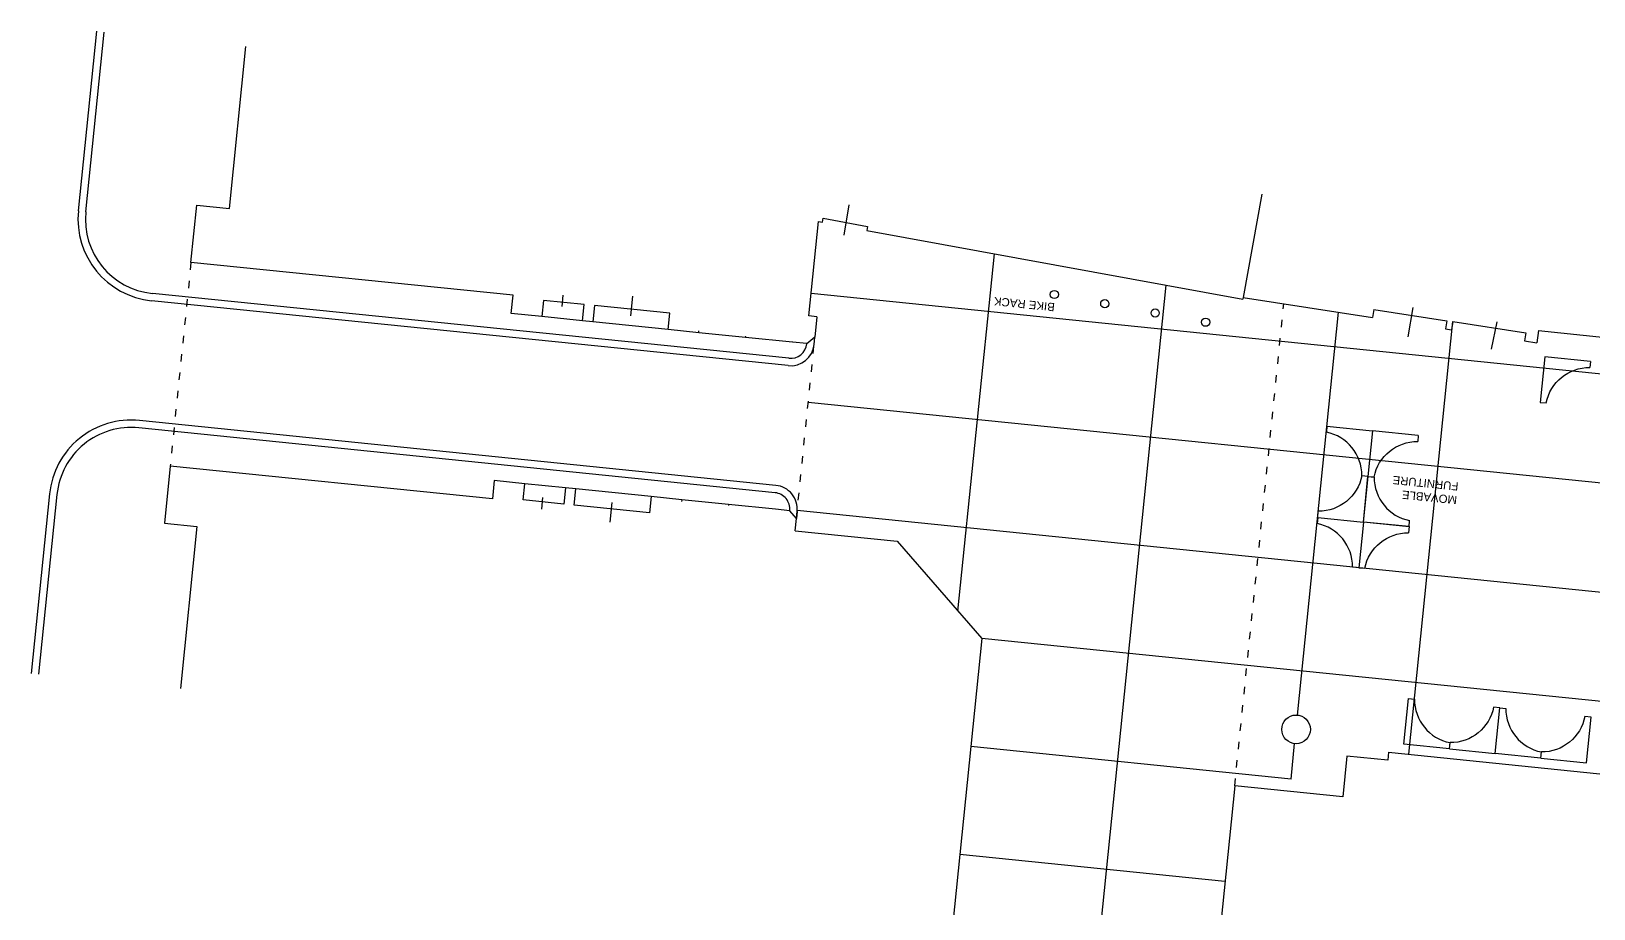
# Model space of a CAD drawing. Extents: x 4 to 262, y -261 to 351.
# Drawn here: x 121.54 to 159.67, y 169.32 to 190.73 of the extents above; entities that cross this region are included whole.
import ezdxf

# ---------------------------------------------------------------- set-up
doc = ezdxf.new("R2010")
doc.units = 0
doc.header["$LTSCALE"] = 0.1
doc.header["$MEASUREMENT"] = 0
doc.linetypes.add('ACAD_ISO03W100', pattern=[30, 12, -18])
for name, color, linetype in [('Above', 2, 'Continuous'), ('Details', 9, 'Continuous'), ('Edge', 1, 'Continuous'), ('Hatch and Paving', 252, 'Continuous'), ('Poche', 6, 'Continuous'), ('Text', 7, 'Continuous')]:
    doc.layers.add(name, color=color, linetype=linetype)
doc.styles.get("Standard").update_dxf_attribs({"font": 'Arial.ttf'})

# ---------------------------------------------------------------- blocks, each defined once
blk = doc.blocks.new('RISD Furniture 1')
at = {"layer": 'Edge'}
for p, q in [((147.901, 81.21), (149.021, 81.21)), ((147.901, 81.21), (147.901, 81.06)), ((149.021, 81.21), (149.021, 80.09)), ((149.021, 80.09), (148.871, 80.09))]:
    blk.add_line(p, q, dxfattribs=at)
blk.add_arc((147.803, 79.992), 1.072, 5.2391, 84.7609, dxfattribs=at)
blk = doc.blocks.new('Memorial Hall')
at = {"layer": 'Details'}
for p, q in [((137.219, 134.323), (137.469, 134.323)), ((137.219, 134.323), (137.219, 133.023)), ((137.469, 134.323), (137.469, 134.573)), ((137.469, 134.323), (137.469, 134.573)), ((137.779, 134.573), (137.469, 134.573)), ((138.769, 134.573), (138.769, 134.323)), ((141.634, 134.323), (138.769, 134.323)), ((141.634, 134.573), (141.634, 134.323)), ((142.934, 134.573), (142.934, 134.323)), ((142.934, 134.323), (143.184, 134.323)), ((137.219, 133.023), (137.469, 133.023)), ((137.469, 133.023), (137.469, 130.373)), ((137.469, 130.373), (137.219, 130.373)), ((137.219, 130.373), (137.219, 129.073)), ((137.219, 129.073), (137.469, 129.073)), ((137.469, 129.073), (137.469, 128.823)), ((137.469, 128.823), (138.369, 128.823)), ((138.369, 128.823), (138.369, 128.223)), ((138.369, 128.223), (138.519, 128.223)), ((138.519, 128.223), (138.519, 127.223)), ((138.519, 127.223), (139.069, 127.223)), ((138.519, 124.623), (138.519, 125.323)), ((138.519, 125.323), (139.069, 125.323)), ((139.069, 124.623), (138.519, 124.623)), ((138.519, 122.023), (138.519, 122.723)), ((138.519, 122.723), (139.069, 122.723)), ((139.069, 122.023), (138.519, 122.023)), ((138.519, 119.123), (138.519, 120.123)), ((138.519, 120.123), (139.069, 120.123)), ((138.369, 118.523), (138.369, 119.123)), ((138.369, 119.123), (138.519, 119.123)), ((137.219, 116.973), (137.219, 118.273)), ((137.219, 118.273), (137.469, 118.273)), ((137.469, 118.273), (137.469, 118.523)), ((137.469, 118.523), (138.369, 118.523)), ((137.469, 116.973), (137.219, 116.973)), ((137.469, 114.323), (137.469, 116.973)), ((137.219, 113.023), (137.219, 114.323)), ((137.219, 114.323), (137.469, 114.323)), ((142.969, 113.023), (142.969, 114.053)), ((142.969, 113.998), (144.269, 113.998)), ((146.369, 113.998), (150.664, 113.998)), ((150.717, 113.998), (150.928, 113.998)), ((142.969, 113.973), (144.269, 113.973)), ((142.969, 113.948), (144.269, 113.948)), ((142.969, 113.923), (144.269, 113.923)), ((146.369, 113.973), (150.644, 113.973)), ((146.369, 113.948), (150.988, 113.948)), ((150.654, 113.973), (150.958, 113.973)), ((137.219, 113.023), (137.469, 113.023)), ((137.469, 113.023), (137.469, 112.773)), ((138.769, 112.773), (138.769, 113.023)), ((141.419, 113.023), (138.769, 113.023)), ((141.419, 112.773), (141.419, 113.023)), ((142.719, 112.773), (142.719, 113.023)), ((142.719, 113.023), (142.969, 113.023)), ((137.469, 112.773), (138.769, 112.773)), ((141.419, 112.773), (142.719, 112.773))]:
    blk.add_line(p, q, dxfattribs=at)
at = {"layer": 'Edge'}
for p, q in [((144.269, 113.923), (144.269, 114.053)), ((146.369, 113.923), (146.369, 114.053)), ((146.369, 113.923), (151.019, 113.923))]:
    blk.add_line(p, q, dxfattribs=at)
at = {"layer": 'Poche'}
for p, q in [((137.569, 134.223), (137.319, 134.223)), ((137.319, 134.223), (137.319, 133.123)), ((137.569, 134.473), (137.569, 134.223)), ((137.569, 134.473), (138.669, 134.473)), ((138.669, 134.473), (138.669, 134.223)), ((141.734, 134.223), (138.669, 134.223)), ((141.734, 134.473), (142.834, 134.473)), ((141.734, 134.473), (141.734, 134.223)), ((142.834, 134.473), (142.834, 134.223)), ((142.834, 134.223), (143.084, 134.223)), ((143.084, 134.223), (143.084, 133.523)), ((145.359, 133.892), (145.359, 132.698)), ((144.284, 133.523), (143.084, 133.523)), ((144.284, 133.423), (144.284, 133.523)), ((155.584, 133.523), (146.434, 133.523)), ((146.434, 133.523), (146.434, 133.423)), ((155.584, 133.423), (155.584, 133.523)), ((156.634, 133.676), (156.634, 132.801)), ((171.179, 133.523), (157.684, 133.523)), ((157.684, 133.523), (157.684, 133.423)), ((171.179, 130.873), (171.179, 133.523)), ((137.319, 133.123), (137.569, 133.123)), ((137.569, 133.123), (137.569, 130.273)), ((146.434, 133.423), (144.284, 133.423)), ((157.684, 133.423), (155.584, 133.423)), ((172.179, 130.873), (171.179, 130.873)), ((172.179, 129.873), (172.179, 130.873)), ((137.569, 130.273), (137.319, 130.273)), ((137.319, 130.273), (137.319, 129.173)), ((172.379, 129.873), (172.179, 129.873)), ((172.379, 129.873), (172.379, 124.373)), ((137.319, 129.173), (137.569, 129.173)), ((137.569, 129.173), (137.569, 128.923)), ((137.569, 128.923), (138.469, 128.923)), ((138.469, 128.923), (138.469, 128.323)), ((138.469, 128.323), (138.619, 128.323)), ((138.619, 128.323), (138.619, 127.323)), ((138.619, 127.323), (139.069, 127.323)), ((139.069, 125.223), (139.069, 127.323)), ((138.583, 126.273), (139.407, 126.273)), ((138.619, 124.723), (138.619, 125.223)), ((138.619, 125.223), (139.069, 125.223)), ((139.069, 124.723), (138.619, 124.723)), ((139.069, 122.623), (139.069, 124.723)), ((172.379, 124.373), (172.279, 124.373)), ((172.279, 124.373), (172.279, 122.973)), ((138.64, 123.673), (139.497, 123.673)), ((172.552, 123.674), (171.685, 123.674)), ((172.279, 122.973), (172.379, 122.973)), ((172.379, 122.973), (172.379, 117.473)), ((138.619, 122.123), (138.619, 122.623)), ((138.619, 122.623), (139.069, 122.623)), ((139.069, 122.123), (138.619, 122.123)), ((139.069, 120.023), (139.069, 122.123)), ((138.633, 121.037), (139.41, 121.037)), ((138.619, 119.023), (138.619, 120.023)), ((138.619, 120.023), (139.069, 120.023)), ((138.469, 118.423), (138.469, 119.023)), ((138.469, 119.023), (138.619, 119.023)), ((137.569, 118.173), (137.569, 118.423)), ((137.569, 118.423), (138.469, 118.423)), ((137.319, 117.073), (137.319, 118.173)), ((137.319, 118.173), (137.569, 118.173)), ((171.179, 113.923), (171.179, 117.473)), ((171.179, 117.473), (172.379, 117.473)), ((137.569, 117.073), (137.319, 117.073)), ((137.569, 114.223), (137.569, 117.073)), ((145.319, 113.755), (145.319, 114.758)), ((156.295, 113.516), (156.295, 114.889)), ((137.319, 113.123), (137.319, 114.223)), ((137.319, 114.223), (137.569, 114.223)), ((142.869, 114.053), (144.269, 114.053)), ((142.869, 113.123), (142.869, 114.053)), ((144.269, 114.223), (146.369, 114.223)), ((144.269, 114.053), (144.269, 114.223)), ((146.369, 114.053), (146.369, 114.223)), ((146.369, 114.053), (150.708, 114.053)), ((150.768, 114.13), (150.518, 114.336)), ((151.093, 114.147), (150.64, 113.968)), ((150.64, 113.968), (150.768, 114.13)), ((150.928, 113.998), (151.093, 114.147)), ((151.181, 113.789), (150.928, 113.998)), ((155.294, 113.923), (155.294, 114.073)), ((155.294, 114.073), (157.394, 114.073)), ((157.394, 114.073), (157.394, 113.923)), ((151.019, 113.923), (154.694, 113.923)), ((154.694, 113.923), (155.294, 113.923)), ((157.394, 113.923), (171.179, 113.923)), ((137.569, 113.123), (137.319, 113.123)), ((137.569, 112.873), (137.569, 113.123)), ((137.569, 112.873), (138.669, 112.873)), ((138.669, 112.873), (138.669, 113.123)), ((141.519, 113.123), (138.669, 113.123)), ((141.519, 112.873), (141.519, 113.123)), ((141.519, 112.873), (142.619, 112.873)), ((142.619, 112.873), (142.619, 113.123)), ((142.619, 113.123), (142.869, 113.123))]:
    blk.add_line(p, q, dxfattribs=at)

msp = doc.modelspace()

# ---------------------------------------------------------------- linework, layer by layer
at = {"layer": 'Above', "linetype": 'ACAD_ISO03W100', "ltscale": 0.15}
for p, q in [((125.442, 185.094), (124.935, 180.124)), ((150.908, 172.318), (152.107, 184.081)), ((140.214, 178.841), (140.665, 183.268))]:
    msp.add_line(p, q, dxfattribs=at)
at = {"layer": 'Details'}
for p, q in [((122.874, 186.331), (123.321, 190.716)), ((140.03, 182.753), (124.5, 184.336)), ((134.997, 183.668), (134.002, 183.77)), ((137.086, 183.455), (135.245, 183.643)), ((139.696, 179.474), (124.166, 181.056)), ((134.581, 179.593), (133.586, 179.694)), ((136.67, 179.38), (134.83, 179.568)), ((122.171, 179.43), (121.724, 175.045))]:
    msp.add_line(p, q, dxfattribs=at)
for centre, radius, start, end in [((124.685, 186.147), 1.82, 174.1808, 264.1808), ((140.07, 183.151), 0.4, 264.1808, 354.1808), ((123.982, 179.246), 1.82, 84.1808, 174.1808), ((139.655, 179.076), 0.4, 354.1808, 84.1808)]:
    msp.add_arc(centre, radius, start, end, dxfattribs=at)
at = {"layer": 'Edge'}
for p, q in [((122.695, 186.349), (123.142, 190.735)), ((140.012, 182.574), (124.482, 184.157)), ((140.647, 183.092), (140.665, 183.268)), ((139.714, 179.653), (124.184, 181.236)), ((121.992, 179.449), (121.545, 175.063)), ((140.232, 179.017), (140.214, 178.841))]:
    msp.add_line(p, q, dxfattribs=at)
for centre in [(146.509, 184.31), (147.738, 184.085), (148.968, 183.859), (150.198, 183.634)]:
    msp.add_circle(centre, 0.1, dxfattribs=at)
for centre, radius, start, end in [((124.685, 186.147), 2, 174.1808, 264.1808), ((140.07, 183.151), 0.58, 264.1808, 354.1808), ((123.982, 179.246), 2, 84.1808, 174.1808), ((139.655, 179.076), 0.58, 354.1808, 84.1808)]:
    msp.add_arc(centre, radius, start, end, dxfattribs=at)
at = {"layer": 'Hatch and Paving'}
for p, q in [((144.156, 176.587), (145.044, 185.304)), ((147.476, 167.245), (149.238, 184.536)), ((175.716, 180.751), (140.573, 184.333)), ((152.441, 174.047), (153.443, 183.876)), ((155.158, 173.091), (156.234, 183.649)), ((175.447, 178.115), (140.503, 181.676)), ((175.178, 175.479), (140.234, 179.04)), ((174.91, 172.842), (144.741, 175.917)), ((152.282, 172.485), (144.472, 173.281)), ((152.282, 172.485), (152.37, 173.35)), ((150.67, 169.985), (144.204, 170.644))]:
    msp.add_line(p, q, dxfattribs=at)
at = {"layer": 'Poche'}
for p, q in [((126.38, 186.406), (126.783, 190.363)), ((125.442, 185.094), (125.584, 186.487)), ((125.584, 186.487), (126.38, 186.406)), ((141.378, 185.762), (141.502, 186.498)), ((151.572, 186.759), (151.112, 184.234)), ((140.517, 183.786), (140.752, 186.09)), ((140.752, 186.09), (140.85, 186.072)), ((140.85, 186.072), (140.868, 186.17)), ((140.868, 186.17), (141.95, 185.972)), ((141.95, 185.972), (141.932, 185.874)), ((141.932, 185.874), (151.105, 184.194)), ((133.301, 184.293), (125.442, 185.094)), ((133.256, 183.846), (133.301, 184.293)), ((134.042, 184.168), (134.002, 183.77)), ((135.037, 184.066), (134.042, 184.168)), ((134.495, 184.017), (134.523, 184.298)), ((136.177, 183.793), (136.226, 184.269)), ((151.112, 184.234), (151.105, 184.194)), ((151.112, 184.234), (154.274, 183.748)), ((134.002, 183.77), (133.256, 183.846)), ((134.997, 183.668), (135.037, 184.066)), ((135.286, 184.041), (135.245, 183.643)), ((137.126, 183.853), (135.286, 184.041)), ((137.086, 183.455), (137.126, 183.853)), ((140.716, 183.766), (140.517, 183.786)), ((140.716, 183.766), (140.665, 183.268)), ((154.304, 183.946), (154.274, 183.748)), ((154.304, 183.946), (156.084, 183.672)), ((155.255, 183.99), (155.131, 183.279)), ((135.245, 183.643), (134.997, 183.668)), ((137.832, 183.379), (137.086, 183.455)), ((137.832, 183.379), (137.836, 183.421)), ((138.976, 183.263), (137.832, 183.379)), ((156.084, 183.672), (156.053, 183.475)), ((156.053, 183.475), (156.201, 183.452)), ((156.232, 183.649), (156.201, 183.452)), ((156.232, 183.649), (158.011, 183.376)), ((157.305, 183.642), (157.164, 182.98)), ((158.011, 183.376), (157.981, 183.178)), ((158.323, 183.429), (158.277, 183.133)), ((158.323, 183.429), (167.923, 182.45)), ((138.976, 183.263), (138.979, 183.291)), ((140.12, 183.146), (138.976, 183.263)), ((140.12, 183.146), (140.122, 183.161)), ((140.468, 183.111), (140.12, 183.146)), ((140.665, 183.268), (140.472, 183.11)), ((157.981, 183.178), (158.277, 183.133)), ((124.935, 180.124), (124.793, 178.731)), ((132.795, 179.323), (124.935, 180.124)), ((132.84, 179.77), (132.795, 179.323)), ((133.586, 179.694), (132.84, 179.77)), ((133.546, 179.296), (133.586, 179.694)), ((134.581, 179.593), (134.541, 179.195)), ((134.83, 179.568), (134.581, 179.593)), ((134.789, 179.17), (134.83, 179.568)), ((134.541, 179.195), (133.546, 179.296)), ((134.019, 179.353), (133.991, 179.071)), ((135.713, 179.233), (135.664, 178.756)), ((136.67, 179.38), (136.63, 178.982)), ((137.417, 179.304), (136.67, 179.38)), ((137.417, 179.304), (137.412, 179.262)), ((138.561, 179.187), (137.417, 179.304)), ((138.561, 179.187), (138.558, 179.159)), ((139.705, 179.071), (138.561, 179.187)), ((136.63, 178.982), (134.789, 179.17)), ((140.053, 179.035), (139.705, 179.071)), ((140.214, 178.841), (140.056, 179.035)), ((140.184, 178.543), (140.214, 178.841)), ((124.793, 178.731), (125.589, 178.65)), ((125.589, 178.65), (125.186, 174.692)), ((140.184, 178.543), (142.671, 178.289)), ((142.671, 178.289), (144.741, 175.917)), ((144.741, 175.917), (143.889, 167.56))]:
    msp.add_line(p, q, dxfattribs=at)
msp.add_circle((152.406, 173.699), 0.35, dxfattribs=at)

# ---------------------------------------------------------------- block references
at = {"layer": 'Edge', "xscale": -1}
for p, rotation in [((298.493, 86.892), 354.1807814159151), ((294.293, 85.086), 354.1807814159151), ((14.028, 274.659), 174.1807814159152), ((294.066, 82.858), 354.1807814159151), ((17.242, 269.012), 174.1807814159152), ((19.47, 268.785), 174.1807814159152)]:
    msp.add_blockref('RISD Furniture 1', p, dxfattribs=dict(at, rotation=rotation))
at = {"layer": 'Edge'}
for p, rotation in [((-2.213, 115.305), 354.1807814159152), ((310.534, 244.44), 174.1807814159152), ((-2.44, 113.076), 354.1807814159152), ((311.519, 239.021), 174.1807814159152), ((313.748, 238.794), 174.1807814159152)]:
    msp.add_blockref('RISD Furniture 1', p, dxfattribs=dict(at, rotation=rotation))
at = {"layer": 'Poche', "rotation": 84.18078141591518}
msp.add_blockref('Memorial Hall', (266.387, -11.516), dxfattribs=at)

# ---------------------------------------------------------------- texts
at = {"layer": 'Text', "char_height": 0.2, "attachment_point": 1, "rotation": 174.1808}
for s, insert in [('BIKE RACK', (146.507, 183.899)), ('MOVABLE\\PFURNITURE', (156.322, 179.192))]:
    msp.add_mtext_dynamic_manual_height_columns(s, width=2.99023, gutter_width=1, heights=[0], dxfattribs=dict(at, insert=insert))

doc.saveas('drawing.dxf')
